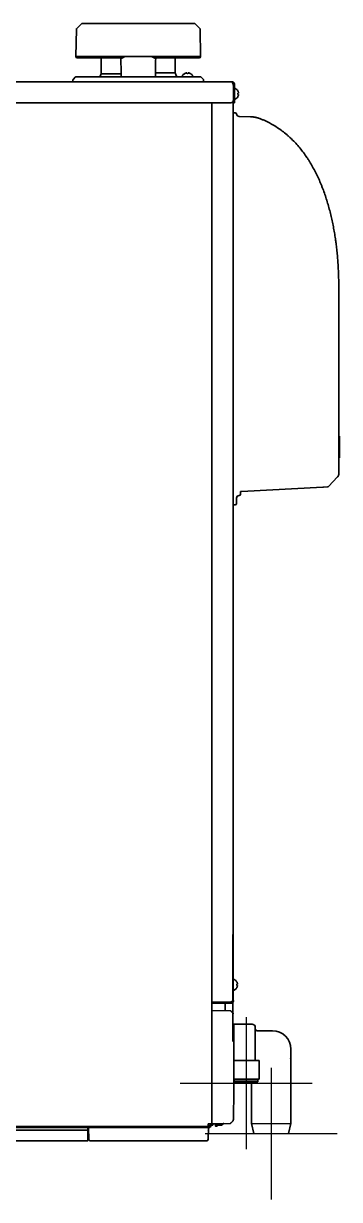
# Model space of a CAD drawing. Header units: inches. Extents: x 786 to 5755, y -850 to 3635.
# Drawn here: x 2907 to 3146, y 1243 to 2135 of the extents above; entities that cross this region are included whole.
import ezdxf

# ---------------------------------------------------------------- set-up
doc = ezdxf.new("R2010")
doc.units = ezdxf.units.IN
doc.layers.add('1', color=7, linetype='Continuous', true_color=0xffffff)

msp = doc.modelspace()

# ---------------------------------------------------------------- linework, layer by layer
at = {"color": 4}
for p, q in [((3075.49, 1381.38), (3075.49, 1281.38)), ((3025.49, 1331.38), (3125.49, 1331.38))]:
    msp.add_line(p, q, dxfattribs=at)
at = {"color": 6}
for p, q in [((3094.48, 1343.18), (3094.48, 1243.18)), ((3044.48, 1293.18), (3144.48, 1293.18))]:
    msp.add_line(p, q, dxfattribs=at)
for p, q in [((3079.51, 1300.85), (3109.45, 1300.85)), ((3081.25, 1293.18), (3107.71, 1293.17))]:
    msp.add_line(p, q)
at = {"layer": '1', "color": 7, "linetype": 'Continuous', "lineweight": 35}
for p, q in [((2950.58, 2135.14), (2947.09, 2131.72)), ((2951.28, 2135.43), (3036.19, 2135.43)), ((3040.37, 2131.72), (3036.89, 2135.14)), ((2946.79, 2131.02), (2946.43, 2110.43)), ((3041.03, 2110.43), (3040.67, 2131.02)), ((2946.43, 2110.43), (2946.43, 2110.41)), ((3041.03, 2110.43), (2946.43, 2110.43)), ((2980.89, 2109.43), (2947.43, 2109.43)), ((2965.63, 2109.43), (2965.63, 2097.18)), ((2965.63, 2109.43), (2965.63, 2097.18)), ((3040.03, 2109.43), (3006.58, 2109.43)), ((3021.83, 2097.96), (3021.83, 2109.43)), ((3021.83, 2097.96), (3021.83, 2109.43)), ((3041.03, 2110.41), (3041.03, 2110.43)), ((2965.63, 2097.18), (2965.17, 2095.92)), ((2965.63, 2097.18), (2965.17, 2095.92)), ((2965.63, 2097.18), (2980.65, 2097.18)), ((2965.63, 2097.18), (2980.65, 2097.18)), ((3006.85, 2097.96), (3021.83, 2097.96)), ((3006.85, 2097.96), (3021.83, 2097.96)), ((3022.57, 2095.92), (3021.83, 2097.96)), ((3022.57, 2095.92), (3021.83, 2097.96)), ((3028.73, 2097.36), (3028.73, 2097.39)), ((3033.33, 2097.43), (3033.33, 2097.4)), ((2071.22, 2091.13), (3064.67, 2091.13)), ((2944.23, 2092.52), (2944.23, 2091.13)), ((2944.23, 2092.52), (2944.23, 2091.13)), ((2945.94, 2094.64), (2944.53, 2093.22)), ((2945.94, 2094.64), (2944.53, 2093.22)), ((2946.65, 2094.93), (3040.82, 2094.93)), ((2946.65, 2094.93), (3040.82, 2094.93)), ((3027.05, 2095.5), (3027.05, 2095.3)), ((3031.06, 2094.93), (3034.65, 2094.96)), ((3035.05, 2095.37), (3035.05, 2095.57)), ((3042.94, 2093.22), (3041.53, 2094.64)), ((3042.94, 2093.22), (3041.53, 2094.64)), ((3043.23, 2091.13), (3043.23, 2092.52)), ((3043.23, 2091.13), (3043.23, 2092.52)), ((3064.67, 2091.13), (3064.69, 2091.12)), ((3064.67, 2091.13), (3064.92, 2091.13)), ((3065.63, 2089.22), (3065.58, 2089.33)), ((3065.82, 2088.37), (3065.82, 2077.33)), ((3065.92, 2089.33), (3065.92, 2089.22)), ((3065.92, 2088.37), (3065.92, 2089.22)), ((3065.92, 2088.37), (3065.92, 2077.33)), ((3066.72, 2089.33), (3066.72, 2089.22)), ((3066.72, 2089.22), (3066.72, 2088.37)), ((3066.72, 2088.37), (3066.72, 2077.33)), ((3065.92, 2083.73), (3065.82, 2083.73)), ((3065.82, 2080.53), (3065.92, 2080.53)), ((3067.32, 2086.13), (3067.12, 2086.13)), ((3069.17, 2084.43), (3069.2, 2084.43)), ((3069.2, 2079.83), (3069.17, 2079.83)), ((3063.82, 2075.33), (2067.82, 2075.33)), ((3049.52, 2075.32), (3049.52, 1300.68)), ((3065.72, 2076.7), (3065.72, 1393.86)), ((3065.92, 2075.33), (3065.92, 2077.33)), ((3066.72, 2075.33), (3065.92, 2075.33)), ((3066.72, 2075.33), (3066.72, 2077.33)), ((3067.12, 2078.13), (3067.32, 2078.13)), ((3065.72, 2062.1), (3065.74, 2062.1)), ((3065.74, 2066.17), (3065.74, 2067.63)), ((3065.74, 2067.63), (3067.3, 2067.58)), ((3065.74, 2060.09), (3065.74, 2066.17)), ((3070.17, 2064.98), (3078.71, 2064.68)), ((3065.74, 2056.56), (3065.74, 2060.09)), ((3065.74, 2056.56), (3065.74, 1786.71)), ((3145.74, 1936.47), (3145.74, 1793.52)), ((3065.72, 1911.31), (3065.74, 1911.31)), ((3146.24, 1822.4), (3145.74, 1822.4)), ((3146.3, 1817.01), (3146.24, 1817.01)), ((3146.24, 1813.88), (3146.24, 1813.54)), ((3146.24, 1805.87), (3145.74, 1805.87)), ((3146.24, 1811.25), (3146.3, 1811.25)), ((3065.74, 1786.05), (3065.72, 1786.05)), ((3065.74, 1783.17), (3065.74, 1786.71)), ((3144.9, 1791.44), (3138.03, 1784.2)), ((3144.92, 1791.46), (3144.9, 1791.44)), ((3065.72, 1783.22), (3065.74, 1783.22)), ((3065.74, 1771.59), (3065.74, 1783.17)), ((3070.27, 1777.33), (3070.17, 1777.33)), ((3071.24, 1780.19), (3071.24, 1779.51)), ((3071.24, 1779.51), (3071.24, 1778.33)), ((3071.89, 1780.45), (3071.8, 1780.45)), ((3133.79, 1783.7), (3071.89, 1780.45)), ((3134.27, 1783.72), (3133.79, 1783.7)), ((3137.16, 1783.87), (3134.27, 1783.72)), ((3137.35, 1783.89), (3137.16, 1783.87)), ((3065.74, 1770.13), (3065.74, 1771.59)), ((3067.27, 1770.18), (3065.74, 1770.13)), ((3068.24, 1775.33), (3068.24, 1771.18)), ((3065.52, 1444.12), (3065.52, 1363.01)), ((3066.54, 1410.08), (3066.34, 1410.08)), ((3066.34, 1402.08), (3066.54, 1402.08)), ((3068.38, 1408.38), (3068.41, 1408.38)), ((3068.41, 1403.78), (3068.38, 1403.78)), ((3049.74, 1392.88), (3051.74, 1392.88)), ((3051.54, 1392.88), (3049.74, 1392.88)), ((3051.74, 1392.08), (3049.74, 1392.08)), ((3063.41, 1392.88), (3051.54, 1392.88)), ((3063.41, 1392.88), (3051.74, 1392.88)), ((3063.41, 1392.08), (3051.74, 1392.08)), ((3059.74, 1392.88), (3059.74, 1392.88)), ((3059.74, 1386.5), (3059.74, 1392.08)), ((3063.14, 1392.88), (3063.14, 1392.88)), ((3063.41, 1392.88), (3064.14, 1393.22)), ((3064.14, 1392.88), (3063.41, 1392.88)), ((3063.41, 1392.88), (3063.41, 1392.08)), ((3064.14, 1392.08), (3063.41, 1392.08)), ((3065.93, 1394.1), (3065.94, 1394.13)), ((3065.94, 1394.13), (3065.94, 1393.88)), ((3049.74, 1386.68), (3063.63, 1386.43)), ((3079.99, 1376.18), (3066.17, 1376.18)), ((3066.24, 1375.93), (3066.24, 1375.43)), ((3066.24, 1375.43), (3066.24, 1369.93)), ((3066.24, 1369.93), (3066.24, 1367.43)), ((3066.24, 1367.43), (3066.24, 1357.93)), ((3082.49, 1348.63), (3082.49, 1373.68)), ((3095.49, 1371.18), (3083.99, 1371.18)), ((3065.99, 1357.93), (3066.24, 1357.93)), ((3066.24, 1357.93), (3066.24, 1355.43)), ((3109.49, 1357.18), (3109.49, 1351.28)), ((3065.99, 1355.43), (3066.24, 1355.43)), ((3066.24, 1355.43), (3066.24, 1345.93)), ((3066.84, 1348.53), (3066.24, 1347.93)), ((3066.84, 1348.53), (3085.49, 1348.53)), ((3082.29, 1355.98), (3082.29, 1349.03)), ((3085.49, 1334.88), (3085.49, 1348.53)), ((3109.46, 1300.87), (3109.49, 1351.27)), ((3066.24, 1346.31), (3066.24, 1334.43)), ((3066.24, 1334.43), (3065.99, 1334.43)), ((3084.99, 1334.38), (3066.24, 1334.38)), ((3066.24, 1334.38), (3066.24, 1331.93)), ((3066.24, 1334.38), (3066.24, 1334.38)), ((3066.24, 1332.18), (3068.69, 1332.18)), ((3066.24, 1331.93), (3066.24, 1325.93)), ((3075.49, 1333.88), (3066.49, 1333.88)), ((3066.49, 1333.88), (3066.49, 1332.38)), ((3066.49, 1332.38), (3084.49, 1332.38)), ((3066.99, 1334.38), (3066.99, 1333.88)), ((3068.69, 1332.38), (3068.69, 1331.38)), ((3082.29, 1331.38), (3068.69, 1331.38)), ((3084.49, 1333.88), (3075.49, 1333.88)), ((3079.49, 1331.38), (3079.51, 1300.85)), ((3082.29, 1331.38), (3082.29, 1332.38)), ((3083.99, 1333.88), (3083.99, 1334.38)), ((3084.49, 1332.38), (3084.49, 1333.88)), ((3066.24, 1325.93), (3065.99, 1304.09)), ((3046.84, 1298.48), (2066.94, 1298.48)), ((3047.14, 1297.68), (2067.45, 1297.68)), ((2955.44, 1295.78), (2067.52, 1295.78)), ((2955.44, 1297.68), (2955.44, 1295.78)), ((2955.44, 1295.78), (2955.44, 1295.78)), ((2955.44, 1295.77), (2955.44, 1295.78)), ((2955.44, 1295.77), (2955.44, 1295.58)), ((2955.44, 1287.83), (2955.44, 1295.58)), ((2956.25, 1288.64), (2955.94, 1297.68)), ((2956.94, 1297.68), (3042.94, 1297.68)), ((3046.94, 1297.68), (3046.62, 1288.64)), ((3047.14, 1298.48), (3046.83, 1298.48)), ((3046.84, 1300.68), (3046.84, 1300.28)), ((3046.84, 1300.68), (3047.94, 1300.68)), ((3046.84, 1300.28), (3046.84, 1298.48)), ((3046.84, 1294.92), (3046.88, 1295.59)), ((3049.74, 1300.68), (3047.94, 1300.68)), ((3048.14, 1299.48), (3048.14, 1300.68)), ((3048.94, 1299.48), (3048.94, 1300.68)), ((3048.94, 1299.68), (3050.34, 1299.68)), ((3063.63, 1300.92), (3049.74, 1300.68)), ((3049.74, 1300.68), (3050.74, 1300.68)), ((3050.34, 1299.68), (3050.34, 1300.68)), ((3057.74, 1300.68), (3050.74, 1300.68)), ((3052.34, 1298.83), (3052.34, 1300.68)), ((3052.44, 1298.73), (3053.17, 1298.73)), ((3053.66, 1299.48), (3057.21, 1299.48)), ((3057.21, 1299.48), (3057.96, 1300.23)), ((3057.21, 1299.48), (3057.27, 1299.55)), ((3058.04, 1300.7), (3058.04, 1300.41)), ((3079.51, 1300.85), (3081.26, 1293.15)), ((3107.71, 1293.17), (3109.46, 1300.87)), ((2157.14, 1287.62), (2955.44, 1287.62)), ((2955.44, 1287.83), (2955.44, 1287.62)), ((3042.94, 1287.68), (2957.25, 1287.68)), ((3045.62, 1287.68), (3042.94, 1287.68))]:
    msp.add_line(p, q, dxfattribs=at)
for centre, radius, start, end in [((2951.28, 2134.43), 1, 90, 134.5), ((3036.19, 2134.43), 1, 45.5, 90), ((2947.79, 2131.01), 1, 134.5, 179), ((3039.67, 2131.01), 1, 1, 45.5), ((2947.43, 2110.43), 1, 181, 270), ((3040.03, 2110.43), 1, 270, 359), ((3031.27, 2093.31), 4.8, 122.08373, 150.19882), ((3031.07, 2093.63), 3.78, 90.50345, 98.10407), ((3031.07, 2093.63), 3.78, 82.89595, 90.49653), ((3030.87, 2093.31), 4.8, 30.80118, 58.91865), ((2945.23, 2092.52), 1, 135, 180), ((2945.23, 2092.52), 1, 135, 180), ((2946.65, 2093.93), 1, 90, 135), ((2946.65, 2093.93), 1, 90, 135), ((2963.76, 2096.43), 1.5, 270, 340), ((2963.76, 2096.43), 1.5, 270, 340), ((3023.98, 2096.43), 1.5, 200, 270), ((3023.98, 2096.43), 1.5, 200, 270), ((3027.45, 2095.5), 0.4, 150.19882, 180.5), ((3027.45, 2095.3), 0.4, 180.5, 247.13375), ((3033.26, 2094.35), 0.6, 90.5, 104.54281), ((3034.65, 2095.36), 0.4, 270.5, 0.5), ((3034.65, 2095.56), 0.4, 0.5, 30.80118), ((3040.82, 2093.93), 1, 45, 90), ((3040.82, 2093.93), 1, 45, 90), ((3042.23, 2092.52), 1, 0, 45), ((3042.23, 2092.52), 1, 0, 45), ((3063.82, 2088.37), 2, 0, 25), ((3067.12, 2085.73), 0.4, 90, 180), ((3067.32, 2085.73), 0.4, 59.69882, 90), ((3065.1, 2081.93), 4.8, 31.37271, 59.69882), ((3065.1, 2082.33), 4.8, 300.30118, 328.62729), ((3063.82, 2077.33), 2, 270, 0), ((3067.12, 2078.53), 0.4, 180, 270), ((3067.32, 2078.53), 0.4, 270, 300.30118), ((3067.27, 2066.58), 1, 7.62357, 88), ((3070.24, 2066.98), 2, 187.62357, 268), ((3066.72, 1904.1), 1, 180, 191.418), ((3070.24, 1775.33), 2, 92, 180), ((3070.24, 1778.33), 1, 272, 0), ((3137.3, 1784.88), 1, 273, 316.5), ((3067.24, 1771.18), 1, 272, 0), ((3066.34, 1409.68), 0.4, 90, 180), ((3066.54, 1409.68), 0.4, 59.69882, 90), ((3064.32, 1405.88), 4.8, 31.37271, 59.69882), ((3066.34, 1402.48), 0.4, 180, 270), ((3066.54, 1402.48), 0.4, 270, 300.30118), ((3064.32, 1406.28), 4.8, 300.30118, 328.62729), ((3065.74, 1375.93), 0.5, 0, 59.99906), ((3079.99, 1373.68), 2.5, 0, 90), ((3065.74, 1369.93), 0.5, 300.00094, 0), ((3065.74, 1367.43), 0.5, 0, 59.99906), ((3083.99, 1372.68), 1.5, 180, 270), ((3095.49, 1357.18), 14, 0, 90), ((3065.74, 1357.93), 0.5, 300.00094, 0), ((3065.74, 1355.43), 0.5, 0, 59.99906), ((3082.79, 1349.03), 0.5, 180, 270), ((3065.74, 1334.43), 0.5, 300.00094, 0), ((3065.74, 1331.93), 0.5, 0, 59.99906), ((3084.99, 1334.88), 0.5, 270, 0), ((3047.14, 1299.48), 1, 270, 0), ((3047.14, 1299.48), 1.8, 270, 0), ((3052.44, 1298.83), 0.1, 180, 270), ((3053.17, 1298.98), 0.25, 270, 336.10787), ((3039.18, 1305.18), 15.56, 336.10787, 338.55008), ((3057.74, 1302.68), 2, 270, 292.56047), ((3057.79, 1300.41), 0.25, 315, 0), ((2955.42, 1287.88), 1, 23.57818, 90), ((2957.25, 1288.68), 1, 182, 270), ((3045.62, 1288.68), 1, 270, 358)]:
    msp.add_arc(centre, radius, start, end, dxfattribs=at)
for centre, major_axis, ratio, start_param, end_param in [((3067.26, 2066.58), (-0.035, -0.999), 0.99992, 1.732165, 3.141593), ((3142.74, 1793.52), (0.03, 3), 0.999945, 4.711245, 4.721764), ((3143.45, 1792.81), (1.45, -1.38), 0.267944, 5.759002, 6.283185), ((3143.47, 1792.83), (1.45, -1.38), 0.215792, 5.749991, 6.283185), ((3039.18, 1300.85), (14.73, 0), 0.5, 6.105911, 6.260123)]:
    msp.add_ellipse(centre, major_axis=major_axis, ratio=ratio, start_param=start_param, end_param=end_param, dxfattribs=at)
for points, degree in [([(2980.78, 2094.93), (2980.52, 2109.57)], 1), ([(2981.16, 2109.46), (2980.97, 2109.41)], 1), ([(3006.95, 2109.57), (3006.69, 2094.93)], 1), ([(3030.03, 2097.92), (3029.97, 2097.9), (3029.87, 2097.87), (3029.71, 2097.82), (3029.55, 2097.76), (3029.39, 2097.7), (3029.24, 2097.63), (3029.09, 2097.56), (3028.92, 2097.47), (3028.8, 2097.4), (3028.73, 2097.36)], 3), ([(3030.53, 2097.92), (3030.51, 2097.93), (3030.46, 2097.93), (3030.39, 2097.93), (3030.31, 2097.94), (3030.24, 2097.94), (3030.17, 2097.93), (3030.1, 2097.93), (3030.05, 2097.92), (3030.03, 2097.92)], 3), ([(3032.03, 2097.94), (3032, 2097.94), (3031.95, 2097.94), (3031.88, 2097.95), (3031.81, 2097.95), (3031.74, 2097.95), (3031.67, 2097.95), (3031.6, 2097.94), (3031.55, 2097.93), (3031.53, 2097.93)], 3), ([(3031.53, 2097.93), (3031.53, 2097.92), (3031.53, 2097.89), (3031.53, 2097.84), (3031.53, 2097.78), (3031.53, 2097.72), (3031.53, 2097.65), (3031.53, 2097.58), (3031.53, 2097.49), (3031.53, 2097.42), (3031.53, 2097.38)], 3), ([(3065.92, 2089.33), (3066.72, 2089.33)], 1), ([(3069.72, 2083.13), (3069.7, 2083.19), (3069.67, 2083.29), (3069.62, 2083.46), (3069.57, 2083.61), (3069.5, 2083.77), (3069.44, 2083.92), (3069.36, 2084.08), (3069.28, 2084.24), (3069.2, 2084.37), (3069.17, 2084.43)], 3), ([(3069.17, 2081.63), (3069.19, 2081.8), (3069.21, 2082.13), (3069.19, 2082.46), (3069.17, 2082.63)], 3), ([(3069.72, 2081.63), (3069.7, 2081.63), (3069.67, 2081.63), (3069.62, 2081.63), (3069.57, 2081.63), (3069.5, 2081.63), (3069.44, 2081.63), (3069.36, 2081.63), (3069.28, 2081.63), (3069.2, 2081.63), (3069.17, 2081.63)], 3), ([(3069.72, 2082.63), (3069.72, 2082.66), (3069.72, 2082.71), (3069.73, 2082.78), (3069.73, 2082.85), (3069.73, 2082.92), (3069.73, 2082.99), (3069.72, 2083.06), (3069.72, 2083.11), (3069.72, 2083.13)], 3), ([(3069.72, 2081.13), (3069.72, 2081.15), (3069.72, 2081.2), (3069.73, 2081.27), (3069.73, 2081.35), (3069.73, 2081.42), (3069.73, 2081.49), (3069.72, 2081.56), (3069.72, 2081.61), (3069.72, 2081.63)], 3), ([(3078.71, 2064.68), (3078.72, 2064.68), (3078.73, 2064.68), (3078.74, 2064.68)], 3), ([(3068.93, 1407.08), (3068.92, 1407.13), (3068.89, 1407.24), (3068.84, 1407.4), (3068.78, 1407.56), (3068.72, 1407.71), (3068.65, 1407.87), (3068.58, 1408.02), (3068.49, 1408.19), (3068.42, 1408.31), (3068.38, 1408.38)], 3), ([(3068.38, 1405.58), (3068.4, 1405.74), (3068.43, 1406.08), (3068.4, 1406.41), (3068.38, 1406.58)], 3), ([(3068.93, 1405.58), (3068.92, 1405.58), (3068.89, 1405.58), (3068.84, 1405.58), (3068.78, 1405.58), (3068.72, 1405.58), (3068.65, 1405.58), (3068.58, 1405.58), (3068.49, 1405.58), (3068.42, 1405.58), (3068.38, 1405.58)], 3), ([(3068.93, 1406.58), (3068.94, 1406.6), (3068.94, 1406.65), (3068.95, 1406.73), (3068.95, 1406.8), (3068.95, 1406.87), (3068.95, 1406.94), (3068.94, 1407.01), (3068.93, 1407.05), (3068.93, 1407.08)], 3), ([(3068.93, 1405.08), (3068.93, 1405.1), (3068.94, 1405.15), (3068.95, 1405.22), (3068.95, 1405.29), (3068.95, 1405.36), (3068.95, 1405.43), (3068.94, 1405.5), (3068.93, 1405.55), (3068.93, 1405.58)], 3), ([(3064.14, 1392.88), (3064.14, 1392.08)], 1), ([(3065.93, 1393.73), (3065.93, 1393.77), (3065.94, 1393.82), (3065.94, 1393.88)], 3), ([(3065.66, 1384.47), (3063.81, 1386.36)], 1), ([(3063.81, 1300.99), (3065.66, 1302.88)], 1)]:
    msp.add_open_spline(points, degree=degree, dxfattribs=at)
for points, knots in [([(2980.64, 2109.19), (2980.63, 2109.19), (2980.63, 2109.19), (2980.63, 2109.19), (2980.62, 2109.19), (2980.62, 2109.19), (2980.62, 2109.19), (2980.61, 2109.19), (2980.61, 2109.19), (2980.6, 2109.19), (2980.6, 2109.2), (2980.6, 2109.2), (2980.59, 2109.2), (2980.59, 2109.2), (2980.59, 2109.2), (2980.59, 2109.21), (2980.58, 2109.21), (2980.58, 2109.21), (2980.58, 2109.22), (2980.57, 2109.22), (2980.57, 2109.23), (2980.57, 2109.23), (2980.57, 2109.23), (2980.56, 2109.24), (2980.56, 2109.24), (2980.56, 2109.25), (2980.56, 2109.26), (2980.55, 2109.26), (2980.55, 2109.27), (2980.55, 2109.27), (2980.55, 2109.28), (2980.54, 2109.29), (2980.54, 2109.31), (2980.54, 2109.32), (2980.54, 2109.34), (2980.53, 2109.35), (2980.53, 2109.37), (2980.53, 2109.38), (2980.53, 2109.38)], [0, 0, 0, 0, 0.024484, 0.048879, 0.073189, 0.097419, 0.121571, 0.145649, 0.169657, 0.1936, 0.21748, 0.241301, 0.265069, 0.288785, 0.312455, 0.336083, 0.359672, 0.383226, 0.40675, 0.430248, 0.453723, 0.47718, 0.500622, 0.524055, 0.547481, 0.570906, 0.594332, 0.617765, 0.641209, 0.664667, 0.688143, 0.735848, 0.783239, 0.830354, 0.877228, 0.923899, 0.970405, 1, 1, 1, 1]), ([(2981.1, 2109.19), (2981.1, 2109.19), (2981.09, 2109.19), (2981.07, 2109.19), (2981.05, 2109.19), (2981.04, 2109.19), (2981.02, 2109.19), (2981.01, 2109.19), (2981, 2109.19), (2980.98, 2109.19), (2980.97, 2109.19), (2980.95, 2109.19), (2980.94, 2109.19), (2980.93, 2109.19), (2980.91, 2109.19), (2980.9, 2109.19), (2980.89, 2109.19), (2980.87, 2109.19), (2980.86, 2109.19), (2980.85, 2109.19), (2980.84, 2109.19), (2980.83, 2109.19), (2980.81, 2109.19), (2980.8, 2109.19), (2980.79, 2109.19), (2980.78, 2109.19), (2980.77, 2109.19), (2980.76, 2109.19), (2980.75, 2109.19), (2980.74, 2109.19), (2980.73, 2109.19), (2980.72, 2109.19), (2980.71, 2109.19), (2980.7, 2109.19), (2980.69, 2109.19), (2980.68, 2109.19), (2980.67, 2109.19), (2980.67, 2109.19), (2980.66, 2109.19), (2980.65, 2109.19), (2980.64, 2109.19), (2980.64, 2109.19), (2980.64, 2109.19)], [0, 0, 0, 0, 0.024625, 0.049269, 0.073932, 0.098615, 0.123317, 0.148038, 0.172778, 0.197538, 0.222317, 0.247114, 0.271932, 0.296768, 0.321624, 0.346499, 0.371393, 0.396306, 0.421239, 0.446191, 0.471162, 0.496152, 0.521162, 0.546191, 0.571239, 0.596306, 0.621392, 0.646498, 0.671623, 0.696767, 0.721931, 0.747114, 0.772316, 0.797537, 0.822777, 0.848037, 0.873316, 0.898614, 0.923932, 0.949269, 0.974625, 1, 1, 1, 1]), ([(2980.89, 2109.43), (2980.89, 2109.43), (2980.9, 2109.43), (2980.92, 2109.43), (2980.93, 2109.43), (2980.94, 2109.43), (2980.96, 2109.43), (2980.97, 2109.43), (2980.99, 2109.44), (2981, 2109.44), (2981.02, 2109.44), (2981.04, 2109.44), (2981.05, 2109.44), (2981.07, 2109.44), (2981.08, 2109.45), (2981.1, 2109.45), (2981.12, 2109.45), (2981.13, 2109.45), (2981.15, 2109.46), (2981.17, 2109.46), (2981.19, 2109.46), (2981.2, 2109.47), (2981.22, 2109.47), (2981.24, 2109.48), (2981.26, 2109.48), (2981.28, 2109.48), (2981.3, 2109.49), (2981.32, 2109.49), (2981.34, 2109.5), (2981.36, 2109.5), (2981.38, 2109.51), (2981.4, 2109.51), (2981.42, 2109.52), (2981.44, 2109.53), (2981.46, 2109.53), (2981.48, 2109.54), (2981.5, 2109.54), (2981.52, 2109.55), (2981.54, 2109.56), (2981.56, 2109.56), (2981.59, 2109.57), (2981.61, 2109.58), (2981.63, 2109.59), (2981.65, 2109.59), (2981.68, 2109.6), (2981.7, 2109.61), (2981.72, 2109.62), (2981.75, 2109.63), (2981.77, 2109.63), (2981.8, 2109.64), (2981.82, 2109.65), (2981.85, 2109.66), (2981.87, 2109.67), (2981.9, 2109.68), (2981.92, 2109.69), (2981.95, 2109.7), (2981.97, 2109.71), (2982, 2109.72), (2982.03, 2109.73), (2982.05, 2109.74), (2982.08, 2109.75), (2982.11, 2109.76), (2982.14, 2109.77), (2982.18, 2109.79), (2982.21, 2109.8), (2982.24, 2109.81), (2982.28, 2109.83), (2982.31, 2109.84), (2982.35, 2109.86), (2982.39, 2109.87), (2982.42, 2109.89), (2982.46, 2109.9), (2982.5, 2109.92), (2982.55, 2109.94), (2982.59, 2109.95), (2982.63, 2109.97), (2982.68, 2109.99), (2982.72, 2110.01), (2982.77, 2110.03), (2982.82, 2110.05), (2982.86, 2110.07), (2982.91, 2110.09), (2982.96, 2110.11), (2983.02, 2110.14), (2983.07, 2110.16), (2983.12, 2110.18), (2983.18, 2110.21), (2983.23, 2110.23), (2983.29, 2110.26), (2983.35, 2110.28), (2983.41, 2110.31), (2983.47, 2110.33), (2983.53, 2110.36), (2983.59, 2110.39), (2983.63, 2110.4), (2983.65, 2110.41)], [0, 0, 0, 0, 0.00651, 0.01307, 0.019681, 0.026343, 0.033056, 0.03982, 0.046635, 0.053501, 0.060419, 0.067389, 0.07441, 0.081484, 0.088609, 0.095787, 0.103017, 0.1103, 0.117636, 0.125024, 0.132465, 0.139959, 0.147506, 0.155106, 0.16276, 0.170467, 0.178228, 0.186042, 0.193911, 0.201833, 0.209809, 0.217839, 0.225924, 0.234062, 0.242255, 0.250503, 0.258805, 0.267162, 0.275573, 0.28404, 0.292561, 0.301137, 0.309768, 0.318455, 0.327197, 0.335993, 0.344846, 0.353753, 0.362716, 0.371735, 0.38081, 0.38994, 0.399125, 0.408367, 0.417664, 0.42659, 0.435804, 0.445304, 0.455092, 0.465168, 0.475531, 0.486183, 0.497122, 0.50835, 0.519867, 0.531672, 0.543766, 0.556149, 0.568821, 0.581782, 0.595033, 0.608573, 0.622403, 0.636523, 0.650932, 0.665631, 0.68062, 0.695899, 0.711469, 0.727328, 0.743477, 0.759916, 0.776646, 0.793665, 0.810975, 0.828574, 0.846463, 0.864642, 0.883111, 0.90187, 0.920918, 0.940255, 0.959881, 0.979796, 1, 1, 1, 1]), ([(2983.65, 2110.41), (2983.64, 2110.41), (2983.62, 2110.4), (2983.59, 2110.38), (2983.57, 2110.36), (2983.54, 2110.35), (2983.51, 2110.33), (2983.48, 2110.31), (2983.45, 2110.3), (2983.42, 2110.28), (2983.4, 2110.27), (2983.37, 2110.25), (2983.34, 2110.23), (2983.32, 2110.22), (2983.29, 2110.2), (2983.26, 2110.19), (2983.24, 2110.17), (2983.21, 2110.16), (2983.18, 2110.14), (2983.16, 2110.13), (2983.13, 2110.11), (2983.11, 2110.1), (2983.08, 2110.08), (2983.06, 2110.07), (2983.03, 2110.06), (2983.01, 2110.04), (2982.98, 2110.03), (2982.96, 2110.01), (2982.94, 2110), (2982.91, 2109.99), (2982.89, 2109.97), (2982.86, 2109.96), (2982.84, 2109.95), (2982.82, 2109.94), (2982.8, 2109.92), (2982.77, 2109.91), (2982.75, 2109.9), (2982.73, 2109.88), (2982.71, 2109.87), (2982.69, 2109.86), (2982.66, 2109.85), (2982.64, 2109.84), (2982.62, 2109.82), (2982.6, 2109.81), (2982.58, 2109.8), (2982.56, 2109.79), (2982.54, 2109.78), (2982.52, 2109.77), (2982.5, 2109.76), (2982.48, 2109.75), (2982.46, 2109.73), (2982.44, 2109.72), (2982.42, 2109.71), (2982.4, 2109.7), (2982.38, 2109.69), (2982.37, 2109.68), (2982.35, 2109.67), (2982.33, 2109.66), (2982.31, 2109.65), (2982.29, 2109.64), (2982.28, 2109.63), (2982.26, 2109.62), (2982.24, 2109.62), (2982.22, 2109.61), (2982.21, 2109.6), (2982.19, 2109.59), (2982.17, 2109.58), (2982.16, 2109.57), (2982.14, 2109.56), (2982.13, 2109.55), (2982.11, 2109.55), (2982.09, 2109.54), (2982.08, 2109.53), (2982.06, 2109.52), (2982.05, 2109.51), (2982.03, 2109.51), (2981.98, 2109.48), (2981.88, 2109.43), (2981.75, 2109.37), (2981.63, 2109.32), (2981.55, 2109.29), (2981.49, 2109.27), (2981.46, 2109.26), (2981.43, 2109.25), (2981.4, 2109.24), (2981.37, 2109.23), (2981.34, 2109.22), (2981.31, 2109.21), (2981.28, 2109.21), (2981.25, 2109.2), (2981.23, 2109.2), (2981.2, 2109.19), (2981.17, 2109.19), (2981.15, 2109.19), (2981.12, 2109.19), (2981.11, 2109.19), (2981.1, 2109.19)], [0, 0, 0, 0, 0.009824, 0.019593, 0.029307, 0.038966, 0.04857, 0.058119, 0.067613, 0.077053, 0.086437, 0.095767, 0.105042, 0.114262, 0.123427, 0.132537, 0.141593, 0.150594, 0.15954, 0.168431, 0.177267, 0.186049, 0.194776, 0.203448, 0.212066, 0.220629, 0.229137, 0.237591, 0.24599, 0.254335, 0.262624, 0.27086, 0.27904, 0.287167, 0.295238, 0.303256, 0.311218, 0.319127, 0.326981, 0.33478, 0.342525, 0.350216, 0.357852, 0.365434, 0.372962, 0.380435, 0.387854, 0.395219, 0.40253, 0.409787, 0.416989, 0.424137, 0.431232, 0.438272, 0.445258, 0.45219, 0.459068, 0.465892, 0.472662, 0.479379, 0.486041, 0.49265, 0.499205, 0.505706, 0.512153, 0.518547, 0.524887, 0.531174, 0.537407, 0.543586, 0.549712, 0.555785, 0.561804, 0.56777, 0.573683, 0.579542, 0.585348, 0.641474, 0.6948, 0.745383, 0.793286, 0.807889, 0.822363, 0.836709, 0.85093, 0.865031, 0.879012, 0.892877, 0.90663, 0.920272, 0.933808, 0.94724, 0.960572, 0.973807, 0.986949, 1, 1, 1, 1]), ([(3003.81, 2110.41), (3003.83, 2110.41), (3003.85, 2110.4), (3003.89, 2110.38), (3003.92, 2110.37), (3003.96, 2110.35), (3003.99, 2110.34), (3004.03, 2110.32), (3004.06, 2110.31), (3004.1, 2110.29), (3004.13, 2110.28), (3004.16, 2110.26), (3004.2, 2110.25), (3004.23, 2110.23), (3004.26, 2110.22), (3004.3, 2110.21), (3004.33, 2110.19), (3004.36, 2110.18), (3004.39, 2110.16), (3004.42, 2110.15), (3004.45, 2110.14), (3004.48, 2110.12), (3004.51, 2110.11), (3004.54, 2110.1), (3004.57, 2110.09), (3004.6, 2110.07), (3004.63, 2110.06), (3004.66, 2110.05), (3004.69, 2110.04), (3004.72, 2110.02), (3004.74, 2110.01), (3004.77, 2110), (3004.8, 2109.99), (3004.82, 2109.98), (3004.85, 2109.97), (3004.88, 2109.96), (3004.9, 2109.94), (3004.93, 2109.93), (3004.95, 2109.92), (3004.98, 2109.91), (3005, 2109.9), (3005.03, 2109.89), (3005.05, 2109.88), (3005.07, 2109.87), (3005.1, 2109.86), (3005.12, 2109.85), (3005.14, 2109.85), (3005.17, 2109.84), (3005.19, 2109.83), (3005.21, 2109.82), (3005.23, 2109.81), (3005.25, 2109.8), (3005.27, 2109.79), (3005.29, 2109.78), (3005.31, 2109.78), (3005.33, 2109.77), (3005.35, 2109.76), (3005.37, 2109.75), (3005.39, 2109.75), (3005.41, 2109.74), (3005.43, 2109.73), (3005.45, 2109.72), (3005.47, 2109.72), (3005.49, 2109.71), (3005.5, 2109.7), (3005.52, 2109.7), (3005.54, 2109.69), (3005.57, 2109.68), (3005.61, 2109.67), (3005.66, 2109.65), (3005.71, 2109.63), (3005.75, 2109.61), (3005.8, 2109.6), (3005.85, 2109.58), (3005.89, 2109.57), (3005.94, 2109.55), (3005.98, 2109.54), (3006.02, 2109.53), (3006.07, 2109.51), (3006.11, 2109.5), (3006.15, 2109.49), (3006.19, 2109.48), (3006.22, 2109.48), (3006.26, 2109.47), (3006.3, 2109.46), (3006.33, 2109.45), (3006.37, 2109.45), (3006.4, 2109.44), (3006.43, 2109.44), (3006.46, 2109.44), (3006.49, 2109.43), (3006.52, 2109.43), (3006.55, 2109.43), (3006.57, 2109.43), (3006.58, 2109.43)], [0, 0, 0, 0, 0.011672, 0.023259, 0.03476, 0.046176, 0.057505, 0.068749, 0.079908, 0.09098, 0.101967, 0.112867, 0.123682, 0.134411, 0.145054, 0.155611, 0.166082, 0.176467, 0.186766, 0.196979, 0.207106, 0.217146, 0.227101, 0.23697, 0.246752, 0.256449, 0.266059, 0.275583, 0.285021, 0.294373, 0.303639, 0.312819, 0.321912, 0.33092, 0.339841, 0.348677, 0.357426, 0.36609, 0.374667, 0.383158, 0.391564, 0.399883, 0.408116, 0.416263, 0.424325, 0.4323, 0.44019, 0.447994, 0.455712, 0.463344, 0.47089, 0.478351, 0.485726, 0.493015, 0.500218, 0.507336, 0.514368, 0.521315, 0.528176, 0.534951, 0.541641, 0.548246, 0.554765, 0.561199, 0.567547, 0.573811, 0.579988, 0.586081, 0.604999, 0.623671, 0.642098, 0.660281, 0.67822, 0.695916, 0.713369, 0.73058, 0.74755, 0.76428, 0.780769, 0.79702, 0.813033, 0.828809, 0.844349, 0.859653, 0.874723, 0.88956, 0.904165, 0.918538, 0.932682, 0.946598, 0.960286, 0.973748, 0.986986, 1, 1, 1, 1]), ([(3006.36, 2109.19), (3006.36, 2109.19), (3006.35, 2109.19), (3006.34, 2109.19), (3006.33, 2109.19), (3006.31, 2109.19), (3006.3, 2109.19), (3006.29, 2109.19), (3006.28, 2109.19), (3006.26, 2109.19), (3006.25, 2109.2), (3006.23, 2109.2), (3006.22, 2109.2), (3006.21, 2109.2), (3006.19, 2109.21), (3006.18, 2109.21), (3006.16, 2109.21), (3006.15, 2109.22), (3006.13, 2109.22), (3006.12, 2109.22), (3006.1, 2109.23), (3006.09, 2109.23), (3006.07, 2109.23), (3006.06, 2109.24), (3006.04, 2109.24), (3006.03, 2109.25), (3006.01, 2109.25), (3005.99, 2109.26), (3005.98, 2109.27), (3005.96, 2109.27), (3005.91, 2109.29), (3005.83, 2109.32), (3005.71, 2109.37), (3005.58, 2109.43), (3005.46, 2109.49), (3005.34, 2109.56), (3005.22, 2109.62), (3005.12, 2109.67), (3005.02, 2109.73), (3004.92, 2109.78), (3004.82, 2109.84), (3004.74, 2109.88), (3004.67, 2109.92), (3004.62, 2109.95), (3004.58, 2109.98), (3004.53, 2110), (3004.48, 2110.03), (3004.43, 2110.06), (3004.38, 2110.09), (3004.32, 2110.12), (3004.27, 2110.15), (3004.22, 2110.18), (3004.16, 2110.21), (3004.1, 2110.24), (3004.05, 2110.28), (3003.99, 2110.31), (3003.93, 2110.34), (3003.87, 2110.38), (3003.83, 2110.4), (3003.81, 2110.41)], [0, 0, 0, 0, 0.006738, 0.013499, 0.020284, 0.027094, 0.033929, 0.04079, 0.047676, 0.05459, 0.06153, 0.068497, 0.075493, 0.082517, 0.089569, 0.096651, 0.103762, 0.110903, 0.118075, 0.125278, 0.132512, 0.139777, 0.147075, 0.154405, 0.161768, 0.169164, 0.176594, 0.184057, 0.191555, 0.199088, 0.206656, 0.254567, 0.305162, 0.358506, 0.414655, 0.457585, 0.501321, 0.545878, 0.578226, 0.612681, 0.649245, 0.687919, 0.704392, 0.721099, 0.738041, 0.755219, 0.772632, 0.79028, 0.808165, 0.826285, 0.844641, 0.863233, 0.882062, 0.901126, 0.920428, 0.939966, 0.95974, 0.979752, 1, 1, 1, 1]), ([(3006.83, 2109.19), (3006.83, 2109.19), (3006.82, 2109.19), (3006.81, 2109.19), (3006.81, 2109.19), (3006.8, 2109.19), (3006.79, 2109.19), (3006.78, 2109.19), (3006.77, 2109.19), (3006.76, 2109.19), (3006.76, 2109.19), (3006.75, 2109.19), (3006.74, 2109.19), (3006.73, 2109.19), (3006.72, 2109.19), (3006.71, 2109.19), (3006.7, 2109.19), (3006.68, 2109.19), (3006.67, 2109.19), (3006.66, 2109.19), (3006.65, 2109.19), (3006.64, 2109.19), (3006.63, 2109.19), (3006.62, 2109.19), (3006.6, 2109.19), (3006.59, 2109.19), (3006.58, 2109.19), (3006.57, 2109.19), (3006.55, 2109.19), (3006.54, 2109.19), (3006.53, 2109.19), (3006.51, 2109.19), (3006.5, 2109.19), (3006.48, 2109.19), (3006.47, 2109.19), (3006.46, 2109.19), (3006.44, 2109.19), (3006.43, 2109.19), (3006.41, 2109.19), (3006.4, 2109.19), (3006.38, 2109.19), (3006.37, 2109.19), (3006.36, 2109.19)], [0, 0, 0, 0, 0.02538, 0.05074, 0.076081, 0.101403, 0.126705, 0.151987, 0.17725, 0.202494, 0.227718, 0.252922, 0.278107, 0.303273, 0.328419, 0.353545, 0.378653, 0.40374, 0.428808, 0.453857, 0.478886, 0.503896, 0.528886, 0.553857, 0.578808, 0.60374, 0.628652, 0.653545, 0.678418, 0.703272, 0.728106, 0.752921, 0.777717, 0.802493, 0.827249, 0.851986, 0.876704, 0.901402, 0.926081, 0.95074, 0.97538, 1, 1, 1, 1]), ([(3006.94, 2109.38), (3006.94, 2109.38), (3006.93, 2109.38), (3006.93, 2109.37), (3006.93, 2109.36), (3006.93, 2109.35), (3006.93, 2109.34), (3006.93, 2109.33), (3006.93, 2109.32), (3006.93, 2109.32), (3006.92, 2109.31), (3006.92, 2109.3), (3006.92, 2109.29), (3006.92, 2109.29), (3006.92, 2109.28), (3006.91, 2109.27), (3006.91, 2109.25), (3006.9, 2109.24), (3006.9, 2109.23), (3006.89, 2109.22), (3006.89, 2109.22), (3006.88, 2109.21), (3006.88, 2109.2), (3006.87, 2109.2), (3006.86, 2109.19), (3006.85, 2109.19), (3006.85, 2109.19), (3006.84, 2109.19), (3006.83, 2109.19), (3006.83, 2109.19)], [0, 0, 0, 0, 0.017533, 0.041523, 0.065552, 0.089626, 0.11375, 0.13793, 0.162169, 0.186474, 0.210849, 0.2353, 0.259831, 0.284448, 0.309154, 0.358, 0.406777, 0.455521, 0.50427, 0.55306, 0.601929, 0.650912, 0.700045, 0.749366, 0.798909, 0.84871, 0.898803, 0.949222, 1, 1, 1, 1]), ([(3030.53, 2097.37), (3030.53, 2097.5), (3030.53, 2097.6), (3030.53, 2097.74), (3030.53, 2097.78), (3030.53, 2097.86), (3030.53, 2097.89), (3030.53, 2097.92)], [0, 0, 0, 0, 0.5, 0.5, 0.75, 0.75, 1, 1, 1, 1]), ([(3033.33, 2097.4), (3033.13, 2097.52), (3032.92, 2097.62), (3032.59, 2097.76), (3032.48, 2097.8), (3032.26, 2097.87), (3032.14, 2097.91), (3032.03, 2097.94)], [0, 0, 0, 0, 0.5, 0.5, 0.75, 0.75, 1, 1, 1, 1]), ([(3064.69, 2091.12), (3064.77, 2091.11), (3064.84, 2091.05), (3064.99, 2090.85), (3065.06, 2090.71), (3065.21, 2090.39), (3065.28, 2090.19), (3065.43, 2089.78), (3065.51, 2089.55), (3065.58, 2089.33)], [0, 0, 0, 0, 0.25, 0.25, 0.5, 0.5, 0.75, 0.75, 1, 1, 1, 1]), ([(3064.92, 2091.13), (3064.92, 2091.13), (3064.93, 2091.13), (3064.94, 2091.13), (3064.95, 2091.13), (3064.96, 2091.13), (3064.97, 2091.13), (3064.99, 2091.13), (3065, 2091.13), (3065.01, 2091.13), (3065.02, 2091.13), (3065.03, 2091.13), (3065.04, 2091.13), (3065.05, 2091.13), (3065.06, 2091.13), (3065.07, 2091.13), (3065.07, 2091.12)], [0, 0, 0, 0, 0.073473, 0.146486, 0.219075, 0.291275, 0.363122, 0.434652, 0.505902, 0.57691, 0.647713, 0.71835, 0.788858, 0.859277, 0.929644, 1, 1, 1, 1]), ([(3065.07, 2091.12), (3065.18, 2091.12), (3065.29, 2091.1), (3065.51, 2091.04), (3065.61, 2091), (3065.81, 2090.9), (3065.91, 2090.84), (3066.09, 2090.71), (3066.17, 2090.63), (3066.32, 2090.47), (3066.39, 2090.38), (3066.51, 2090.19), (3066.56, 2090.09), (3066.64, 2089.88), (3066.67, 2089.77), (3066.71, 2089.55), (3066.72, 2089.44), (3066.72, 2089.33)], [0, 0, 0, 0, 0.125, 0.125, 0.25, 0.25, 0.375, 0.375, 0.5, 0.5, 0.625, 0.625, 0.75, 0.75, 0.875, 0.875, 1, 1, 1, 1]), ([(3065.25, 2090.27), (3065.29, 2090.26), (3065.33, 2090.25), (3065.47, 2090.17), (3065.57, 2090.1), (3065.74, 2089.92), (3065.81, 2089.81), (3065.9, 2089.58), (3065.92, 2089.46), (3065.92, 2089.33)], [0, 0, 0, 0, 0.092302, 0.092302, 0.394868, 0.394868, 0.697434, 0.697434, 1, 1, 1, 1]), ([(3069.17, 2082.63), (3069.29, 2082.63), (3069.4, 2082.63), (3069.54, 2082.63), (3069.58, 2082.63), (3069.65, 2082.63), (3069.69, 2082.63), (3069.72, 2082.63)], [0, 0, 0, 0, 0.5, 0.5, 0.75, 0.75, 1, 1, 1, 1]), ([(3069.17, 2079.83), (3069.29, 2080.03), (3069.4, 2080.24), (3069.54, 2080.57), (3069.58, 2080.68), (3069.65, 2080.9), (3069.69, 2081.02), (3069.72, 2081.13)], [0, 0, 0, 0, 0.5, 0.5, 0.75, 0.75, 1, 1, 1, 1]), ([(3078.74, 2064.68), (3078.91, 2064.67), (3079.09, 2064.66), (3079.44, 2064.64), (3079.61, 2064.63), (3079.96, 2064.6), (3080.14, 2064.59), (3080.49, 2064.55), (3080.66, 2064.53), (3081.19, 2064.47), (3081.53, 2064.42), (3082.23, 2064.3), (3082.57, 2064.24), (3083.26, 2064.09), (3083.6, 2064.01), (3084.28, 2063.83), (3084.62, 2063.74), (3085.12, 2063.58), (3085.29, 2063.53), (3085.62, 2063.42), (3085.79, 2063.36), (3086.29, 2063.18), (3086.61, 2063.06), (3086.94, 2062.92)], [0, 0, 0, 0, 0.0625, 0.0625, 0.125, 0.125, 0.1875, 0.1875, 0.25, 0.25, 0.375, 0.375, 0.5, 0.5, 0.625, 0.625, 0.75, 0.75, 0.8125, 0.8125, 0.875, 0.875, 1, 1, 1, 1]), ([(3086.94, 2062.92), (3086.94, 2062.92), (3086.94, 2062.92), (3086.95, 2062.92), (3086.96, 2062.92), (3086.97, 2062.91)], [0, 0, 0, 0, 0.022734, 0.022734, 1, 1, 1, 1]), ([(3086.97, 2062.91), (3087.33, 2062.77), (3087.68, 2062.62), (3088.22, 2062.39), (3088.4, 2062.31), (3088.75, 2062.16), (3088.93, 2062.08), (3089.81, 2061.69), (3090.51, 2061.36), (3091.89, 2060.69), (3093.26, 2059.99), (3094.6, 2059.26), (3096.6, 2058.12), (3097.9, 2057.33), (3100.45, 2055.65), (3101.7, 2054.77), (3104.15, 2052.93), (3105.35, 2051.96), (3107.11, 2050.46), (3107.68, 2049.95), (3108.83, 2048.91), (3109.39, 2048.38), (3111.06, 2046.77), (3112.13, 2045.67), (3114.21, 2043.42), (3115.22, 2042.26), (3117.17, 2039.9), (3118.11, 2038.69), (3119.94, 2036.23), (3120.82, 2034.97), (3122.11, 2033.05), (3122.74, 2032.09), (3123.36, 2031.11), (3123.66, 2030.61), (3123.76, 2030.45), (3123.96, 2030.12), (3124.87, 2028.64), (3125.73, 2027.13), (3127.21, 2024.43), (3127.92, 2023.07), (3129.29, 2020.31), (3129.94, 2018.92), (3131.21, 2016.12), (3131.81, 2014.71), (3132.69, 2012.57), (3132.97, 2011.85), (3133.53, 2010.42), (3133.81, 2009.69), (3134.61, 2007.52), (3135.12, 2006.07), (3136.1, 2003.15), (3136.57, 2001.69), (3137.46, 1998.75), (3137.89, 1997.27), (3138.7, 1994.31), (3139.09, 1992.83), (3139.82, 1989.85), (3140.17, 1988.36), (3140.84, 1985.36), (3141.46, 1982.36), (3142.3, 1977.83), (3142.8, 1974.79), (3143.14, 1972.51), (3143.25, 1971.74), (3143.42, 1970.6), (3143.47, 1970.22), (3143.57, 1969.45), (3143.83, 1967.55), (3144.24, 1964.11), (3144.55, 1961.05), (3144.83, 1957.98), (3144.96, 1956.45), (3145.18, 1953.38), (3145.28, 1951.85), (3145.45, 1948.78), (3145.52, 1947.24), (3145.63, 1944.17), (3145.67, 1942.63), (3145.73, 1939.55), (3145.74, 1938.01), (3145.74, 1936.47)], [0, 0, 0, 0, 0.007813, 0.007813, 0.011719, 0.011719, 0.015625, 0.015625, 0.03125, 0.03125, 0.046875, 0.0625, 0.0625, 0.09375, 0.09375, 0.125, 0.125, 0.15625, 0.15625, 0.171875, 0.171875, 0.1875, 0.1875, 0.21875, 0.21875, 0.25, 0.25, 0.28125, 0.28125, 0.3125, 0.3125, 0.328125, 0.335938, 0.335938, 0.339844, 0.339844, 0.34375, 0.375, 0.375, 0.40625, 0.40625, 0.4375, 0.4375, 0.46875, 0.46875, 0.484375, 0.484375, 0.5, 0.5, 0.53125, 0.53125, 0.5625, 0.5625, 0.59375, 0.59375, 0.625, 0.625, 0.65625, 0.65625, 0.6875, 0.71875, 0.75, 0.75, 0.765625, 0.765625, 0.773438, 0.773438, 0.78125, 0.8125, 0.84375, 0.84375, 0.875, 0.875, 0.90625, 0.90625, 0.9375, 0.9375, 0.96875, 0.96875, 1, 1, 1, 1]), ([(3146.24, 1822.4), (3146.24, 1822.4), (3146.24, 1822.39), (3146.24, 1822.3), (3146.24, 1822.07), (3146.24, 1821.79), (3146.24, 1821.51), (3146.24, 1821.29), (3146.24, 1821.06), (3146.24, 1820.7), (3146.24, 1820.19), (3146.24, 1819.45), (3146.24, 1818.6), (3146.24, 1817.62), (3146.24, 1816.27), (3146.24, 1814.96), (3146.24, 1814.13)], [0, 0, 0, 0, 0.031719, 0.144489, 0.250289, 0.347718, 0.39304, 0.436034, 0.477966, 0.519974, 0.60332, 0.684165, 0.760512, 0.830612, 0.89347, 1, 1, 1, 1]), ([(3146.24, 1814.13), (3146.24, 1813.31), (3146.24, 1811.99), (3146.24, 1810.65), (3146.24, 1809.67), (3146.24, 1808.81), (3146.24, 1808.07), (3146.24, 1807.56), (3146.24, 1807.21), (3146.24, 1806.97), (3146.24, 1806.75), (3146.24, 1806.48), (3146.24, 1806.19), (3146.24, 1805.96), (3146.24, 1805.88), (3146.24, 1805.87), (3146.24, 1805.87)], [0, 0, 0, 0, 0.10653, 0.169388, 0.239488, 0.315835, 0.39668, 0.480026, 0.522034, 0.563966, 0.60696, 0.652282, 0.749711, 0.855511, 0.968281, 1, 1, 1, 1]), ([(3145.74, 1793.49), (3145.74, 1793.4), (3145.73, 1793.21), (3145.69, 1792.93), (3145.64, 1792.75), (3145.6, 1792.62), (3145.59, 1792.57), (3145.55, 1792.48), (3145.54, 1792.44), (3145.49, 1792.31), (3145.41, 1792.14), (3145.31, 1791.98), (3145.24, 1791.86), (3145.21, 1791.82), (3145.16, 1791.74), (3145.13, 1791.71), (3145.04, 1791.6), (3144.98, 1791.52), (3144.92, 1791.46)], [0, 0, 0, 0, 0.125, 0.25, 0.375, 0.375, 0.4375, 0.4375, 0.5, 0.5, 0.625, 0.75, 0.75, 0.8125, 0.8125, 0.875, 0.875, 1, 1, 1, 1]), ([(3071.19, 1780.19), (3071.19, 1780.19), (3071.19, 1780.2), (3071.23, 1780.23), (3071.32, 1780.29), (3071.47, 1780.37), (3071.68, 1780.43), (3071.83, 1780.45), (3071.9, 1780.45)], [0, 0, 0, 0, 0.080236, 0.203302, 0.339034, 0.542073, 0.810732, 1, 1, 1, 1]), ([(3068.38, 1406.58), (3068.51, 1406.58), (3068.61, 1406.58), (3068.75, 1406.58), (3068.79, 1406.58), (3068.87, 1406.58), (3068.9, 1406.58), (3068.93, 1406.58)], [0, 0, 0, 0, 0.5, 0.5, 0.75, 0.75, 1, 1, 1, 1]), ([(3068.38, 1403.78), (3068.51, 1403.98), (3068.61, 1404.19), (3068.75, 1404.51), (3068.79, 1404.62), (3068.87, 1404.85), (3068.9, 1404.96), (3068.93, 1405.08)], [0, 0, 0, 0, 0.5, 0.5, 0.75, 0.75, 1, 1, 1, 1]), ([(3064.14, 1393.22), (3064.25, 1393.25), (3064.36, 1393.29), (3064.58, 1393.36), (3064.69, 1393.4), (3064.89, 1393.48), (3064.99, 1393.51), (3065.18, 1393.59), (3065.27, 1393.62), (3065.44, 1393.7), (3065.51, 1393.73), (3065.65, 1393.81), (3065.7, 1393.84), (3065.8, 1393.92), (3065.84, 1393.96), (3065.9, 1394.03), (3065.92, 1394.07), (3065.93, 1394.1)], [0, 0, 0, 0, 0.125, 0.125, 0.25, 0.25, 0.375, 0.375, 0.5, 0.5, 0.625, 0.625, 0.75, 0.75, 0.875, 0.875, 1, 1, 1, 1]), ([(3064.14, 1392.08), (3064.36, 1392.08), (3064.58, 1392.12), (3065, 1392.28), (3065.19, 1392.4), (3065.52, 1392.7), (3065.66, 1392.88), (3065.85, 1393.29), (3065.91, 1393.5), (3065.93, 1393.73)], [0, 0, 0, 0, 0.25, 0.25, 0.5, 0.5, 0.75, 0.75, 1, 1, 1, 1]), ([(3064.14, 1392.88), (3064.2, 1392.88), (3064.26, 1392.88), (3064.38, 1392.9), (3064.44, 1392.92), (3064.56, 1392.97), (3064.61, 1392.99), (3064.72, 1393.06), (3064.77, 1393.1), (3064.86, 1393.18), (3064.9, 1393.23), (3064.97, 1393.33), (3065.01, 1393.38), (3065.05, 1393.47), (3065.07, 1393.51), (3065.08, 1393.54)], [0, 0, 0, 0, 0.151283, 0.151283, 0.302566, 0.302566, 0.453849, 0.453849, 0.605132, 0.605132, 0.756415, 0.756415, 0.907698, 0.907698, 1, 1, 1, 1]), ([(3063.63, 1386.43), (3063.67, 1386.43), (3063.7, 1386.43), (3063.76, 1386.4), (3063.79, 1386.38), (3063.81, 1386.36)], [0, 0, 0, 0, 0.5, 0.5, 1, 1, 1, 1]), ([(3065.66, 1384.47), (3065.69, 1384.45), (3065.71, 1384.42), (3065.73, 1384.36), (3065.74, 1384.33), (3065.74, 1384.29)], [0, 0, 0, 0, 0.5, 0.5, 1, 1, 1, 1]), ([(3065.74, 1384.3), (3065.74, 1384.29), (3065.74, 1384.29), (3065.74, 1384.29), (3065.74, 1384.29), (3065.74, 1384.28), (3065.74, 1384.28), (3065.74, 1384.27), (3065.74, 1384.27), (3065.74, 1384.26), (3065.74, 1384.26), (3065.74, 1384.25), (3065.74, 1384.25), (3065.74, 1384.24), (3065.74, 1384.24), (3065.74, 1384.23), (3065.74, 1384.22), (3065.74, 1384.21), (3065.74, 1384.2), (3065.74, 1384.19), (3065.74, 1384.19), (3065.74, 1384.18), (3065.74, 1384.18), (3065.74, 1384.17), (3065.74, 1384.17), (3065.74, 1384.16)], [0, 0, 0, 0, 0.125, 0.125, 0.25, 0.25, 0.3125, 0.3125, 0.375, 0.375, 0.5, 0.5, 0.5625, 0.5625, 0.625, 0.625, 0.75, 0.75, 0.8125, 0.8125, 0.875, 0.875, 0.9375, 0.9375, 1, 1, 1, 1]), ([(3109.49, 1351.28), (3109.49, 1351.26), (3109.49, 1351.24), (3109.49, 1351.21), (3109.49, 1351.17), (3109.48, 1351.14), (3109.48, 1351.11), (3109.48, 1351.08), (3109.48, 1351.06), (3109.48, 1351.03), (3109.48, 1351), (3109.48, 1350.96), (3109.47, 1350.93), (3109.47, 1350.89), (3109.47, 1350.86), (3109.46, 1350.82), (3109.45, 1350.78), (3109.45, 1350.74), (3109.44, 1350.7), (3109.43, 1350.65), (3109.41, 1350.59), (3109.39, 1350.51), (3109.35, 1350.41), (3109.3, 1350.32), (3109.24, 1350.23), (3109.17, 1350.15), (3109.12, 1350.11), (3109.09, 1350.09)], [0, 0, 0, 0, 0.019284, 0.038204, 0.056739, 0.074891, 0.092662, 0.110052, 0.126404, 0.144278, 0.163673, 0.184587, 0.207016, 0.23096, 0.256417, 0.283384, 0.31186, 0.341843, 0.373333, 0.406326, 0.440824, 0.530844, 0.623336, 0.718316, 0.815797, 0.915793, 1, 1, 1, 1]), ([(3065.67, 1302.88), (3065.67, 1302.88), (3065.67, 1302.89), (3065.68, 1302.89), (3065.68, 1302.9), (3065.69, 1302.91), (3065.69, 1302.91), (3065.7, 1302.92), (3065.7, 1302.93), (3065.71, 1302.94), (3065.71, 1302.95), (3065.71, 1302.95), (3065.72, 1302.96), (3065.72, 1302.97), (3065.72, 1302.97), (3065.72, 1302.98), (3065.73, 1302.99), (3065.73, 1302.99), (3065.73, 1303), (3065.73, 1303.01), (3065.73, 1303.03), (3065.74, 1303.04), (3065.74, 1303.05), (3065.74, 1303.06)], [0, 0, 0, 0, 0.041851, 0.084435, 0.127751, 0.171798, 0.216573, 0.262076, 0.308304, 0.355256, 0.40293, 0.451325, 0.500439, 0.512642, 0.53749, 0.575106, 0.625405, 0.668396, 0.710031, 0.750307, 0.839134, 0.922368, 1, 1, 1, 1]), ([(3065.69, 1303.38), (3065.71, 1303.4), (3065.73, 1303.42), (3065.75, 1303.45), (3065.77, 1303.46), (3065.79, 1303.5), (3065.8, 1303.51), (3065.82, 1303.54), (3065.83, 1303.56), (3065.86, 1303.61), (3065.88, 1303.64), (3065.9, 1303.68), (3065.91, 1303.7), (3065.92, 1303.73), (3065.92, 1303.74), (3065.93, 1303.77), (3065.94, 1303.79), (3065.95, 1303.81), (3065.95, 1303.83), (3065.96, 1303.87), (3065.97, 1303.9), (3065.98, 1303.98), (3065.99, 1304.04), (3065.99, 1304.09)], [0, 0, 0, 0, 0.069132, 0.069132, 0.138263, 0.138263, 0.207395, 0.207395, 0.276527, 0.276527, 0.399447, 0.399447, 0.460908, 0.460908, 0.522368, 0.522368, 0.582598, 0.582598, 0.642828, 0.642828, 0.763289, 0.763289, 1, 1, 1, 1]), ([(3063.63, 1300.92), (3063.67, 1300.92), (3063.7, 1300.93), (3063.76, 1300.95), (3063.79, 1300.97), (3063.81, 1300.99)], [0, 0, 0, 0, 0.5, 0.5, 1, 1, 1, 1])]:
    msp.add_open_spline(points, degree=3, knots=knots, dxfattribs=at)

doc.saveas('drawing.dxf')
